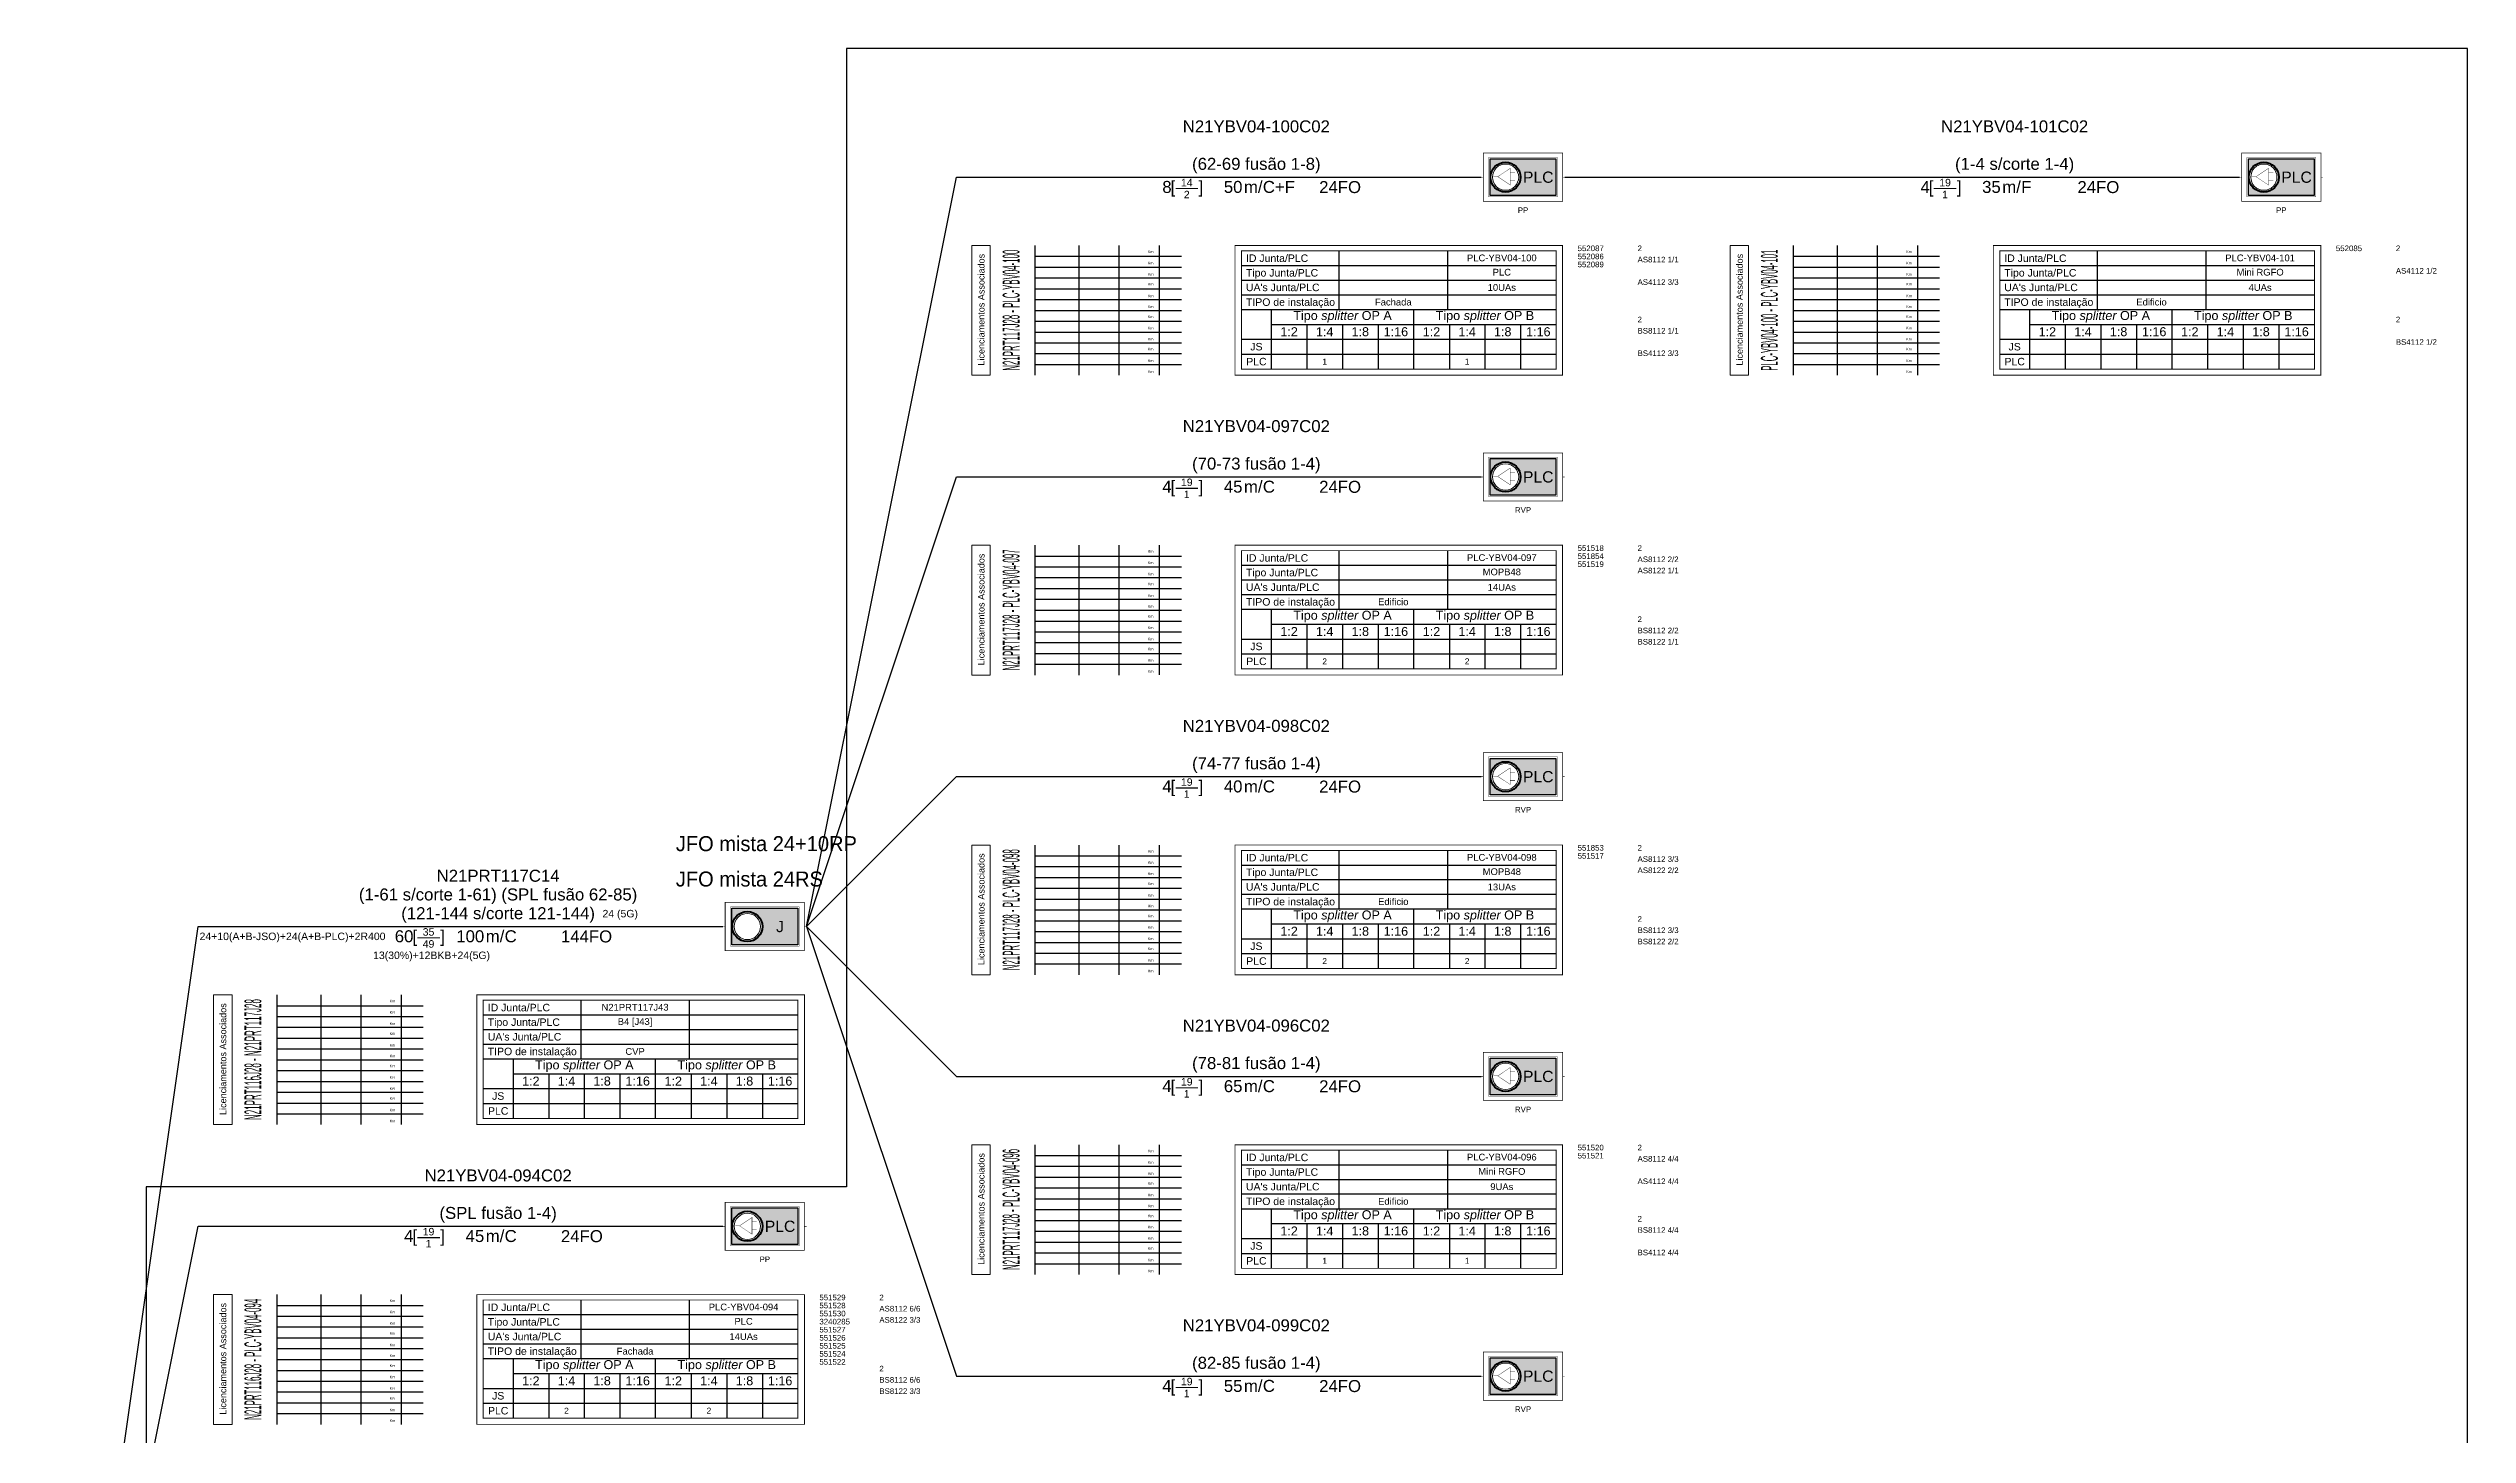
# Model space of a CAD drawing. Header units: metres. Extents: x 288 to 1034, y 827 to 7702.
# Drawn here: x 497 to 819.8, y 2372.7 to 2557.7 of the extents above; entities that cross this region are included whole.
import ezdxf
from ezdxf.enums import TextEntityAlignment as Align

# ---------------------------------------------------------------- set-up
doc = ezdxf.new("R2010")
doc.units = ezdxf.units.M
doc.header["$MEASUREMENT"] = 0
doc.set_wipeout_variables(frame=1)
for name, color, linetype in [('3-PROJ_FTTH_CABO', 7, 'Continuous'), ('3-PROJ_FTTH_JUNTA', 7, 'Continuous'), ('3-PROJ_FTTH_LICENCIAMENTOS', 7, 'Continuous'), ('3-PROJ_FTTH_PLC', 7, 'Continuous'), ('Ajusa STCE', 7, 'Continuous')]:
    doc.layers.add(name, color=color, linetype=linetype)
doc.styles.add('ARIAL', font='')
doc.styles.get('ARIAL').set_extended_font_data('Arial')

# ---------------------------------------------------------------- blocks, each defined once
blk = doc.blocks.new('*U9')
blk.add_hatch(color=31).paths.add_polyline_path([(9.97, -2.44), (1.18, -2.44), (1.18, 2.44), (9.97, 2.44)])
at = {"color": 7}
for points, const_width in [([(10.86, -3.21), (0.29, -3.21), (0.29, 3.21), (10.86, 3.21)], 0.0929), ([(10.17, -2.63), (0.99, -2.63), (0.99, 2.63), (10.17, 2.63)], 0.0465)]:
    blk.add_lwpolyline(points, close=True, dxfattribs=dict(at, const_width=const_width))
for points, const_width in [([(0.29, 0), (0, 0)], 0.0743), ([(11.15, 0), (10.86, 0)], 0.0743), ([(-40.78, -1.52), (-37.77, -1.52)], 0.15)]:
    blk.add_lwpolyline(points, dxfattribs=dict(at, const_width=const_width))
at = {"color": 31}
blk.add_lwpolyline([(9.97, -2.44), (1.18, -2.44), (1.18, 2.44), (9.97, 2.44)], close=True, dxfattribs=at)
at = {"color": 7, "ltscale": 0.001}
blk.add_lwpolyline([(10.86, -9.12, 0.12, 0.12, 0), (10.86, -9.12, 0.12, 0.12, 0), (-32.84, -9.12, 0.12, 0.12, 0), (-32.84, -26.43, 0.12, 0.12, 0), (10.86, -26.43, 0.12, 0.12, 0), (10.86, -26.43, 0.12, 0.12, 0), (10.86, -9.12, 0, 0, 0)], format="xyseb", dxfattribs=at)
at = {"color": 7, "ltscale": 0.001, "const_width": 0.12}
blk.add_lwpolyline([(10, -25.61), (10, -25.61), (-31.98, -25.61), (-31.98, -9.84), (10, -9.84), (10, -9.84)], close=True, dxfattribs=at)
at = {"color": 7}
for points in [[(-31.98, -11.79), (10, -11.79)], [(-18.98, -9.84), (-18.98, -17.65)], [(-4.49, -9.84), (-4.49, -17.65)], [(-31.98, -13.74), (10, -13.74)], [(-31.98, -15.69), (10, -15.69)], [(-31.98, -17.65), (10, -17.65)], [(-28, -17.65), (-28, -25.61)], [(-9, -25.61), (-9, -17.65)], [(-31.98, -21.63), (10, -21.63)], [(-28, -19.64), (10, -19.64)], [(-23.25, -19.64), (-23.25, -25.61)], [(-18.5, -19.64), (-18.5, -25.61)], [(-13.75, -19.64), (-13.75, -25.61)], [(-4.25, -19.64), (-4.25, -25.61)], [(0.5, -19.64), (0.5, -25.61)], [(5.25, -19.64), (5.25, -25.61)], [(-31.98, -23.62), (10, -23.62)], [(-31.98, -23.62), (-13.57, -23.62), (10, -23.62)]]:
    blk.add_lwpolyline(points, dxfattribs=at)
at = {"color": 7, "style": 'ARIAL'}
blk.add_text('[     ]  ', height=1.6, dxfattribs=at).set_placement((-35.85, -0.5), align=Align.TOP_RIGHT)
for s, p in [('Tipo Junta/PLC', (-31.38, -12.76)), ('ID Junta/PLC', (-31.38, -10.81)), ('TIPO de instalação', (-31.38, -16.67)), ("UA's Junta/PLC", (-31.38, -14.71))]:
    blk.add_text(s, height=1, dxfattribs=at).set_placement(p, align=Align.MIDDLE_LEFT)
for s, p in [('JS', (-29.99, -22.62)), ('PLC', (-29.99, -24.61))]:
    blk.add_text(s, height=1, dxfattribs=at).set_placement(p, align=Align.MIDDLE_CENTER)
at = {"insert": (-31.65, -0.5), "char_height": 1.6, "width": 2.8224, "attachment_point": 1, "style": 'ARIAL'}
blk.add_mtext('m/', dxfattribs=at)
at = {"color": 7, "ltscale": 0.001, "char_height": 1.2, "attachment_point": 5, "style": 'ARIAL'}
for s, insert, width in [('{\\C114;Tipo \\fArial|b0|i1|c0|p34;splitter\\fArial|b0|i0|c0|p34; OP A}', (-18.5, -18.64), 14.6912), ('{\\C10;Tipo \\fArial|b0|i1|c0|p34;splitter\\fArial|b0|i0|c0|p34; OP B}', (0.5, -18.64), 14.6912), ('{\\C114;1:2}', (-25.63, -20.63), 4.1115), ('{\\C114;1:4}', (-20.88, -20.63), 4.1115), ('{\\C114;1:8}', (-16.13, -20.63), 4.1115), ('{\\C114;1:16}', (-11.38, -20.63), 4.1115), ('{\\C10;1:2}', (-6.63, -20.63), 4.1115), ('{\\C10;1:4}', (-1.88, -20.63), 4.1115), ('{\\C10;1:8}', (2.87, -20.63), 4.1115), ('{\\C10;1:16}', (7.62, -20.63), 4.1115)]:
    blk.add_mtext(s, dxfattribs=dict(at, insert=insert, width=width))
at = {"color": 7, "style": 'ARIAL'}
for tag, p in [('ID_CABO', (-30, 5.5)), ('ID_CABO2', (-30, 3)), ('ID_CABO3', (-30, 0.5))]:
    blk.add_attdef(tag, text='', height=1.6, dxfattribs=at).set_placement(p, align=Align.BOTTOM_CENTER)
at = {"color": 7, "lineweight": 0, "style": 'ARIAL'}
blk.add_attdef('FO_ACTIVAS', text='', height=1.6, dxfattribs=at).set_placement((-41.3, -0.5), align=Align.TOP_RIGHT)
for tag, height, p in [('FO_RESERVA', 1, (-39.28, -2.32)), ('FO_MORTAS', 1, (-39.28, -0.72)), ('TIPO_PLC', 0.9, (2.75, -12.68)), ('PLC', 0.9, (2.75, -10.77)), ('UA_PLC', 0.9, (2.75, -14.72)), ('INSTALACAO', 0.9, (-11.73, -16.67)), ('NPOL_CVP', 0.9, (2.75, -16.66))]:
    blk.add_attdef(tag, text='', height=height, dxfattribs=at).set_placement(p, align=Align.MIDDLE_CENTER)
at = {"color": 7, "style": 'ARIAL'}
blk.add_attdef('METROS', text='', height=1.6, dxfattribs=at).set_placement((-31.85, -0.5), align=Align.TOP_RIGHT)
for tag, height, p in [('TIPO_INSTALACAO', 1.6, (-29.13, -0.5)), ('CAPACIDADE', 1.6, (-21.62, -0.52)), ('BID1', 0.75, (12.86, -9.12)), ('BID2', 0.75, (12.86, -10.2)), ('BID3', 0.75, (12.86, -11.27)), ('BID4', 0.75, (12.86, -12.35)), ('BID5', 0.75, (12.86, -13.42)), ('BID6', 0.75, (12.86, -14.5)), ('BID7', 0.75, (12.86, -15.57)), ('BID8', 0.75, (12.86, -16.65)), ('BID9', 0.75, (12.86, -17.73)), ('BID10', 0.75, (12.86, -18.8)), ('BID11', 0.75, (12.86, -19.88)), ('BID12', 0.75, (12.86, -20.95)), ('BID13', 0.75, (12.86, -22.03)), ('BID14', 0.75, (12.86, -23.11)), ('BID15', 0.75, (12.86, -24.18)), ('BID16', 0.75, (12.86, -25.26)), ('BID17', 0.75, (12.86, -26.33)), ('BID18', 0.75, (12.86, -27.41)), ('BID19', 0.75, (12.86, -28.49)), ('BID20', 0.75, (12.86, -29.56)), ('BID21', 0.75, (12.86, -30.64)), ('BID22', 0.75, (12.86, -31.71)), ('BID23', 0.75, (12.86, -32.79)), ('BID24', 0.75, (12.86, -33.86))]:
    blk.add_attdef(tag, text='', height=height, dxfattribs=at).set_placement(p, align=Align.TOP_LEFT)
at = {"color": 1, "lineweight": 0, "style": 'ARIAL'}
blk.add_attdef('ALOCAÇÃO_RDS', text='', height=0.8, dxfattribs=at).set_placement((-0.89, -4.35), align=Align.MIDDLE_RIGHT)
at = {"color": 7, "style": 'ARIAL'}
for tag, p in [('N_RAISER(X)', (5.58, -4.41)), ('F.B.(X)', (5.58, -5.81))]:
    blk.add_attdef(tag, text='', height=0.75, dxfattribs=at).set_placement(p, align=Align.MIDDLE_CENTER)
at = {"color": 1, "lineweight": 0, "style": 'ARIAL'}
blk.add_attdef('FO_RDS', text='', height=0.8, dxfattribs=at).set_placement((12.09, -4.35), align=Align.MIDDLE_LEFT)
at = {"color": 7, "lineweight": 0, "style": 'ARIAL'}
blk.add_attdef('MORADA', text='', height=0.75, dxfattribs=at).set_placement((10.86, -7.21), align=Align.MIDDLE_RIGHT)
at = {"color": 114, "style": 'ARIAL'}
for tag, p in [('FA_OPA', (20.86, -9.12)), ('A_SPL_1', (20.86, -10.62)), ('A_SPL_2', (20.86, -12.12)), ('A_SPL_3', (20.86, -13.62)), ('A_SPL_4', (20.86, -15.12)), ('A_SPL_5', (20.86, -16.62))]:
    blk.add_attdef(tag, text='', height=0.75, dxfattribs=at).set_placement(p, align=Align.TOP_LEFT)
at = {"color": 1, "style": 'ARIAL'}
for tag, p in [('FA_OPB', (20.86, -18.62)), ('B_SPL_1', (20.86, -20.12)), ('B_SPL_2', (20.86, -21.62)), ('B_SPL_3', (20.86, -23.12)), ('B_SPL_4', (20.86, -24.62)), ('B_SPL_5', (20.86, -26.12))]:
    blk.add_attdef(tag, text='', height=0.75, dxfattribs=at).set_placement(p, align=Align.TOP_LEFT)
at = {"color": 114, "style": 'ARIAL'}
for tag, p in [('(J)1:2_A', (-25.63, -22.62)), ('(J)1:4_A', (-20.88, -22.62)), ('(J)1:8_A', (-16.13, -22.62)), ('(J)1:16_A', (-11.38, -22.62)), ('(P)1:2_A', (-25.63, -24.61)), ('(P)1:4_A', (-20.88, -24.61)), ('(P)1:8_A', (-16.13, -24.61)), ('(P)1:16_A', (-11.38, -24.61))]:
    blk.add_attdef(tag, text='', height=0.8, dxfattribs=at).set_placement(p, align=Align.MIDDLE_CENTER)
at = {"color": 10, "style": 'ARIAL'}
for tag, p in [('(J)1:2_B', (-6.63, -22.62)), ('(J)1:4_B', (-1.88, -22.62)), ('(J)1:8_B', (2.87, -22.62)), ('(J)1:16_B', (7.62, -22.62)), ('(P)1:2_B', (-6.63, -24.61)), ('(P)1:4_B', (-1.88, -24.61)), ('(P)1:8_B', (2.87, -24.61)), ('(P)1:16_B', (7.62, -24.61))]:
    blk.add_attdef(tag, text='', height=0.8, dxfattribs=at).set_placement(p, align=Align.MIDDLE_CENTER)
at = {"color": 7, "lineweight": 0}
blk.add_wipeout([(3.7, -1.95), (3.43, -1.99), (3.09, -2), (2.79, -1.95), (2.57, -1.88), (2.34, -1.78), (2.03, -1.59), (1.77, -1.34), (1.58, -1.1), (1.47, -0.92), (1.35, -0.61), (1.28, -0.33), (1.25, 0), (1.3, 0.42), (1.38, 0.7), (1.51, 0.98), (1.63, 1.17), (1.83, 1.4), (1.98, 1.55), (2.18, 1.69), (2.4, 1.81), (2.69, 1.92), (2.92, 1.97), (3.27, 2), (3.51, 1.99), (3.73, 1.94), (3.98, 1.87), (4.15, 1.79), (4.31, 1.7), (4.51, 1.56), (4.66, 1.42), (4.79, 1.28), (4.96, 1.05), (5.05, 0.88), (5.15, 0.64), (5.21, 0.41), (5.25, 0.11), (5.23, -0.32), (5.19, -0.52), (5.11, -0.74), (4.96, -1.04), (4.78, -1.3), (4.57, -1.51), (4.25, -1.74), (3.96, -1.87)], dxfattribs=at)
at = {"color": 7, "const_width": 0.0465}
for points in [[(1.63, 0.06), (2.2, 0.06)], [(3.87, 0.62), (4.5, 0.62)], [(3.87, -0.49), (4.5, -0.49)]]:
    blk.add_lwpolyline(points, dxfattribs=at)
blk.add_lwpolyline([(2.2, 0.06), (3.87, -1.05), (3.87, 1.18)], close=True, dxfattribs=at)
at = {"color": 7, "lineweight": 40}
blk.add_circle((3.25, 0), 2, dxfattribs=at)
at = {"color": 7, "lineweight": 0}
blk.add_circle((3.25, 0), 1.75, dxfattribs=at)
blk.add_circle((3.25, 0), 1.75, dxfattribs=at)
at = {"color": 7, "style": 'ARIAL'}
blk.add_text('PLC', height=1.5, dxfattribs=at).set_placement((7.61, 0), align=Align.MIDDLE_CENTER)
blk = doc.blocks.new('*U6')
blk.add_hatch(color=31).paths.add_polyline_path([(9.97, -2.44), (1.18, -2.44), (1.18, 2.44), (9.97, 2.44)])
at = {"color": 7}
for points, const_width in [([(10.86, -3.21), (0.29, -3.21), (0.29, 3.21), (10.86, 3.21)], 0.0929), ([(10.17, -2.63), (0.99, -2.63), (0.99, 2.63), (10.17, 2.63)], 0.0465)]:
    blk.add_lwpolyline(points, close=True, dxfattribs=dict(at, const_width=const_width))
for points, const_width in [([(0.29, 0), (0, 0)], 0.0743), ([(11.15, 0), (10.86, 0)], 0.0743), ([(-40.78, -1.52), (-37.77, -1.52)], 0.15)]:
    blk.add_lwpolyline(points, dxfattribs=dict(at, const_width=const_width))
at = {"color": 31}
blk.add_lwpolyline([(9.97, -2.44), (1.18, -2.44), (1.18, 2.44), (9.97, 2.44)], close=True, dxfattribs=at)
at = {"color": 7, "ltscale": 0.001}
blk.add_lwpolyline([(10.86, -9.12, 0.12, 0.12, 0), (10.86, -9.12, 0.12, 0.12, 0), (-32.84, -9.12, 0.12, 0.12, 0), (-32.84, -26.43, 0.12, 0.12, 0), (10.86, -26.43, 0.12, 0.12, 0), (10.86, -26.43, 0.12, 0.12, 0), (10.86, -9.12, 0, 0, 0)], format="xyseb", dxfattribs=at)
at = {"color": 7, "ltscale": 0.001, "const_width": 0.12}
blk.add_lwpolyline([(10, -25.61), (10, -25.61), (-31.98, -25.61), (-31.98, -9.84), (10, -9.84), (10, -9.84)], close=True, dxfattribs=at)
at = {"color": 7}
for points in [[(-31.98, -11.79), (10, -11.79)], [(-18.98, -9.84), (-18.98, -17.65)], [(-4.49, -9.84), (-4.49, -17.65)], [(-31.98, -13.74), (10, -13.74)], [(-31.98, -15.69), (10, -15.69)], [(-31.98, -17.65), (10, -17.65)], [(-28, -17.65), (-28, -25.61)], [(-9, -25.61), (-9, -17.65)], [(-31.98, -21.63), (10, -21.63)], [(-28, -19.64), (10, -19.64)], [(-23.25, -19.64), (-23.25, -25.61)], [(-18.5, -19.64), (-18.5, -25.61)], [(-13.75, -19.64), (-13.75, -25.61)], [(-4.25, -19.64), (-4.25, -25.61)], [(0.5, -19.64), (0.5, -25.61)], [(5.25, -19.64), (5.25, -25.61)], [(-31.98, -23.62), (10, -23.62)], [(-31.98, -23.62), (-13.57, -23.62), (10, -23.62)]]:
    blk.add_lwpolyline(points, dxfattribs=at)
at = {"color": 7, "style": 'ARIAL'}
for s, height, p in [('J', 1.5, (7.61, 0)), ('JS', 1, (-29.99, -22.62)), ('PLC', 1, (-29.99, -24.61))]:
    blk.add_text(s, height=height, dxfattribs=at).set_placement(p, align=Align.MIDDLE_CENTER)
blk.add_text('[     ]  ', height=1.6, dxfattribs=at).set_placement((-35.85, -0.5), align=Align.TOP_RIGHT)
for s, p in [('Tipo Junta/PLC', (-31.38, -12.76)), ('ID Junta/PLC', (-31.38, -10.81)), ('TIPO de instalação', (-31.38, -16.67)), ("UA's Junta/PLC", (-31.38, -14.71))]:
    blk.add_text(s, height=1, dxfattribs=at).set_placement(p, align=Align.MIDDLE_LEFT)
at = {"insert": (-31.65, -0.5), "char_height": 1.6, "width": 2.8224, "attachment_point": 1, "style": 'ARIAL'}
blk.add_mtext('m/', dxfattribs=at)
at = {"color": 7, "ltscale": 0.001, "char_height": 1.2, "attachment_point": 5, "style": 'ARIAL'}
for s, insert, width in [('{\\C114;Tipo \\fArial|b0|i1|c0|p34;splitter\\fArial|b0|i0|c0|p34; OP A}', (-18.5, -18.64), 14.6912), ('{\\C10;Tipo \\fArial|b0|i1|c0|p34;splitter\\fArial|b0|i0|c0|p34; OP B}', (0.5, -18.64), 14.6912), ('{\\C114;1:2}', (-25.63, -20.63), 4.1115), ('{\\C114;1:4}', (-20.88, -20.63), 4.1115), ('{\\C114;1:8}', (-16.13, -20.63), 4.1115), ('{\\C114;1:16}', (-11.38, -20.63), 4.1115), ('{\\C10;1:2}', (-6.63, -20.63), 4.1115), ('{\\C10;1:4}', (-1.88, -20.63), 4.1115), ('{\\C10;1:8}', (2.87, -20.63), 4.1115), ('{\\C10;1:16}', (7.62, -20.63), 4.1115)]:
    blk.add_mtext(s, dxfattribs=dict(at, insert=insert, width=width))
at = {"color": 7, "style": 'ARIAL'}
for tag, p in [('ID_CABO', (-30, 5.5)), ('ID_CABO2', (-30, 3)), ('ID_CABO3', (-30, 0.5))]:
    blk.add_attdef(tag, text='', height=1.6, dxfattribs=at).set_placement(p, align=Align.BOTTOM_CENTER)
at = {"color": 7, "lineweight": 0, "style": 'ARIAL'}
blk.add_attdef('FO_ACTIVAS', text='', height=1.6, dxfattribs=at).set_placement((-41.3, -0.5), align=Align.TOP_RIGHT)
for tag, height, p in [('FO_RESERVA', 1, (-39.28, -2.32)), ('FO_MORTAS', 1, (-39.28, -0.72)), ('TIPO_JUNTA', 0.9, (-11.73, -12.68)), ('JUNTA', 0.9, (-11.73, -10.77)), ('INSTALACAO', 0.9, (-11.73, -16.67)), ('NPOL_CVP', 0.9, (2.75, -16.66))]:
    blk.add_attdef(tag, text='', height=height, dxfattribs=at).set_placement(p, align=Align.MIDDLE_CENTER)
at = {"color": 7, "style": 'ARIAL'}
blk.add_attdef('METROS', text='', height=1.6, dxfattribs=at).set_placement((-31.85, -0.5), align=Align.TOP_RIGHT)
for tag, p in [('TIPO_INSTALACAO', (-29.13, -0.5)), ('CAPACIDADE', (-21.62, -0.52))]:
    blk.add_attdef(tag, text='', height=1.6, dxfattribs=at).set_placement(p, align=Align.TOP_LEFT)
at = {"color": 4, "lineweight": 0, "style": 'ARIAL'}
blk.add_attdef('ALOCAÇÃO_RDP', text='', height=0.8, dxfattribs=at).set_placement((-0.91, -2.81), align=Align.MIDDLE_RIGHT)
blk.add_attdef('FO_RDP', text='', height=0.8, dxfattribs=at).set_placement((12.06, -2.81), align=Align.MIDDLE_LEFT)
at = {"color": 5, "lineweight": 0, "style": 'ARIAL'}
blk.add_attdef('FO_RTR+BKB', text='', height=0.8, dxfattribs=at).set_placement((12.07, -1.2), align=Align.MIDDLE_LEFT)
at = {"color": 1, "lineweight": 0, "style": 'ARIAL'}
blk.add_attdef('ALOCAÇÃO_RDS', text='', height=0.8, dxfattribs=at).set_placement((-0.89, -4.35), align=Align.MIDDLE_RIGHT)
blk.add_attdef('FO_RDS', text='', height=0.8, dxfattribs=at).set_placement((12.09, -4.35), align=Align.MIDDLE_LEFT)
at = {"color": 7, "lineweight": 0, "style": 'ARIAL'}
blk.add_attdef('MORADA', text='', height=0.75, dxfattribs=at).set_placement((10.86, -7.21), align=Align.MIDDLE_RIGHT)
at = {"color": 114, "style": 'ARIAL'}
for tag, p in [('(J)1:2_A', (-25.63, -22.62)), ('(J)1:4_A', (-20.88, -22.62)), ('(J)1:8_A', (-16.13, -22.62)), ('(J)1:16_A', (-11.38, -22.62)), ('(P)1:2_A', (-25.63, -24.61)), ('(P)1:4_A', (-20.88, -24.61)), ('(P)1:8_A', (-16.13, -24.61)), ('(P)1:16_A', (-11.38, -24.61))]:
    blk.add_attdef(tag, text='', height=0.8, dxfattribs=at).set_placement(p, align=Align.MIDDLE_CENTER)
at = {"color": 10, "style": 'ARIAL'}
for tag, p in [('(J)1:2_B', (-6.63, -22.62)), ('(J)1:4_B', (-1.88, -22.62)), ('(J)1:8_B', (2.87, -22.62)), ('(J)1:16_B', (7.62, -22.62)), ('(P)1:2_B', (-6.63, -24.61)), ('(P)1:4_B', (-1.88, -24.61)), ('(P)1:8_B', (2.87, -24.61)), ('(P)1:16_B', (7.62, -24.61))]:
    blk.add_attdef(tag, text='', height=0.8, dxfattribs=at).set_placement(p, align=Align.MIDDLE_CENTER)
at = {"color": 7, "lineweight": 0}
blk.add_wipeout([(3.7, -1.95), (3.43, -1.99), (3.09, -2), (2.79, -1.95), (2.57, -1.88), (2.34, -1.78), (2.03, -1.59), (1.77, -1.34), (1.58, -1.1), (1.47, -0.92), (1.35, -0.61), (1.28, -0.33), (1.25, 0), (1.3, 0.42), (1.38, 0.7), (1.51, 0.98), (1.63, 1.17), (1.83, 1.4), (1.98, 1.55), (2.18, 1.69), (2.4, 1.81), (2.69, 1.92), (2.92, 1.97), (3.27, 2), (3.51, 1.99), (3.73, 1.94), (3.98, 1.87), (4.15, 1.79), (4.31, 1.7), (4.51, 1.56), (4.66, 1.42), (4.79, 1.28), (4.96, 1.05), (5.05, 0.88), (5.15, 0.64), (5.21, 0.41), (5.25, 0.11), (5.23, -0.32), (5.19, -0.52), (5.11, -0.74), (4.96, -1.04), (4.78, -1.3), (4.57, -1.51), (4.25, -1.74), (3.96, -1.87)], dxfattribs=at)
at = {"color": 7, "lineweight": 40}
blk.add_circle((3.25, 0), 2, dxfattribs=at)
at = {"color": 7, "lineweight": 0}
blk.add_circle((3.25, 0), 1.75, dxfattribs=at)
blk.add_circle((3.25, 0), 1.75, dxfattribs=at)
blk = doc.blocks.new('Troço Sinoptico')
at = {"color": 7, "lineweight": 0, "style": 'ARIAL'}
for tag, p in [('D1', (-16.57, -9.75)), ('T1', (-10.78, -9.77)), ('E1', (-1.22, -9.77)), ('D2', (-16.57, -11.26))]:
    blk.add_attdef(tag, text='', height=0.631, dxfattribs=at).set_placement(p, align=Align.MIDDLE_CENTER)
blk.add_attdef('XXX1', text='', height=0.631, dxfattribs=at).set_placement((-4.58, -9.81), align=Align.MIDDLE_RIGHT)
at = {"color": 7}
blk.add_wipeout([(-27.96, -26.44), (-27.96, -9.12), (0, -9.12), (0, -26.43)], dxfattribs=at)
at = {"color": 7, "lineweight": 0}
blk.add_lwpolyline([(-27.96, -26.44), (-25.49, -26.44), (-25.49, -9.12), (-27.96, -9.12)], close=True, dxfattribs=at)
at = {"color": 7}
for points in [[(-19.54, -9.12), (-19.54, -26.44)], [(-13.66, -9.12), (-13.66, -17.78)], [(-8.33, -9.12), (-8.33, -17.78)], [(-2.94, -9.12), (-2.94, -17.77)], [(-19.54, -10.56), (0, -10.56)], [(-19.54, -12), (0, -12)], [(-19.54, -13.44), (0, -13.44)], [(-19.54, -14.89), (0, -14.89)], [(-19.54, -16.33), (0, -16.33)], [(-19.54, -17.77), (0, -17.77)], [(-19.54, -19.23), (0, -19.23)], [(-13.66, -17.78), (-13.66, -26.44)], [(-8.33, -17.78), (-8.33, -26.44)], [(-2.94, -17.78), (-2.94, -26.43)], [(-19.54, -20.67), (0, -20.67)], [(-19.54, -22.11), (0, -22.11)], [(-19.54, -23.55), (0, -23.55)], [(-19.54, -24.99), (0, -24.99)]]:
    blk.add_lwpolyline(points, dxfattribs=at)
at = {"color": 7, "lineweight": 0, "true_color": 0xffffff, "insert": (-26.69, -17.69), "char_height": 0.865, "width": 17.7947, "attachment_point": 5, "rotation": 90, "style": 'ARIAL'}
blk.add_mtext('Licenciamentos Associados', dxfattribs=at)
at = {"color": 7, "lineweight": 0, "char_height": 0.355, "width": 6.2282, "attachment_point": 2, "style": 'ARIAL'}
for insert in [(-4.1, -11.28), (-4.09, -9.77), (-4.09, -12.78), (-4.09, -14.1), (-4.09, -15.66), (-4.1, -18.43), (-4.09, -17.1), (-4.1, -19.94), (-4.1, -21.44), (-4.1, -22.77), (-4.09, -24.32), (-4.09, -25.77)]:
    blk.add_mtext('Km', dxfattribs=dict(at, insert=insert))
at = {"color": 7, "lineweight": 0, "style": 'ARIAL', "width": 0.580821}
blk.add_attdef('ORIGEM-DESTINO', text='', height=2.25, rotation=90, dxfattribs=at).set_placement((-21.59, -25.83), (-21.59, -9.68), align=Align.FIT)
at = {"color": 7, "lineweight": 0, "style": 'ARIAL'}
for tag, p in [('D3', (-16.57, -12.76)), ('T2', (-10.78, -11.28)), ('T3', (-10.78, -12.77)), ('E2', (-1.22, -11.3)), ('E3', (-1.22, -12.78)), ('D4', (-16.57, -14.09)), ('D5', (-16.57, -15.64)), ('T4', (-10.78, -14.1)), ('T5', (-10.78, -15.65)), ('E4', (-1.22, -14.1)), ('E5', (-1.22, -15.65)), ('D6', (-16.57, -17.08)), ('D7', (-16.57, -18.42)), ('T6', (-10.78, -17.09)), ('T7', (-10.78, -18.43)), ('E7', (-1.22, -18.43)), ('E6', (-1.22, -17.09)), ('D10', (-16.57, -22.75)), ('D8', (-16.57, -19.93)), ('D9', (-16.57, -21.42)), ('T10', (-10.78, -22.77)), ('T8', (-10.79, -19.94)), ('T9', (-10.79, -21.44)), ('E10', (-1.22, -22.77)), ('E8', (-1.22, -19.97)), ('E9', (-1.22, -21.45)), ('D11', (-16.57, -24.3)), ('D12', (-16.57, -25.74)), ('T12', (-10.79, -25.76)), ('T11', (-10.79, -24.31)), ('E11', (-1.22, -24.31)), ('E12', (-1.22, -25.76))]:
    blk.add_attdef(tag, text='', height=0.631, dxfattribs=at).set_placement(p, align=Align.MIDDLE_CENTER)
for tag, p in [('XXX2', (-4.59, -11.32)), ('XXX3', (-4.58, -12.81)), ('XXX4', (-4.59, -14.14)), ('XXX5', (-4.58, -15.69)), ('XXX7', (-4.59, -18.47)), ('XXX6', (-4.58, -17.13)), ('XXX10', (-4.59, -22.81)), ('XXX8', (-4.59, -19.98)), ('XXX9', (-4.59, -21.48)), ('XXX11', (-4.58, -24.35)), ('XXX12', (-4.58, -25.8))]:
    blk.add_attdef(tag, text='', height=0.631, dxfattribs=at).set_placement(p, align=Align.MIDDLE_RIGHT)
at = {"color": 7, "lineweight": 0, "style": 'ARIAL', "flags": 1}
blk.add_attdef('ID', text='', height=0.631, dxfattribs=at).set_placement((-13.98, -27.67), align=Align.MIDDLE_CENTER)
at = {"layer": 'Defpoints', "flags": 1}
for tag, p in [('TROCO', (-28.25, -8.29)), ('GAMA', (-13.98, -8.55))]:
    blk.add_attdef(tag, p, '', height=2.16, dxfattribs=at)

msp = doc.modelspace()

# ---------------------------------------------------------------- linework, layer by layer
at = {"layer": '3-PROJ_FTTH_CABO'}
for points in [[(618.18, 2540.51), (688.18, 2540.51)], [(719.34, 2540.51), (789.34, 2540.51)], [(618.18, 2500.51), (688.18, 2500.51)], [(618.18, 2460.51), (688.18, 2460.51)], [(497.03, 2300.51), (517.03, 2440.51)], [(517.03, 2440.51), (587.03, 2440.51)], [(618.18, 2420.51), (688.18, 2420.51)], [(497.03, 2300.51), (517.03, 2400.51)], [(517.03, 2400.51), (587.03, 2400.51)], [(618.18, 2380.51), (688.18, 2380.51)]]:
    msp.add_lwpolyline(points, dxfattribs=at)

# ---------------------------------------------------------------- texts
at = {"layer": 'Ajusa STCE', "color": 4, "lineweight": 30, "insert": (580.74, 2452.57), "char_height": 2, "width": 33.8863, "attachment_point": 1}
msp.add_mtext('\\pxt0;JFO mista 24+10RP', dxfattribs=at)

# ---------------------------------------------------------------- next in the draw order: block references
at = {"layer": '3-PROJ_FTTH_JUNTA'}
msp.add_blockref('*U6', (587.03, 2440.51), dxfattribs=at).add_auto_attribs({'JUNTA': 'N21PRT117J43', 'TIPO_JUNTA': 'B4 [J43]', 'INSTALACAO': 'CVP', 'ID_CABO': 'N21PRT117C14', 'ID_CABO2': '(1-61 s/corte 1-61) (SPL fusão 62-85)', 'ID_CABO3': '(121-144 s/corte 121-144)', 'FO_ACTIVAS': '60', 'FO_MORTAS': '35', 'FO_RESERVA': '49', 'METROS': '100', 'TIPO_INSTALACAO': 'C', 'CAPACIDADE': '144FO'})
at = {"layer": '3-PROJ_FTTH_PLC'}
for p, values in [((688.18, 2540.51), {'PLC': 'PLC-YBV04-100', 'TIPO_PLC': 'PLC', 'UA_PLC': '10UAs', 'INSTALACAO': 'Fachada', '(P)1:4_A': '1', '(P)1:4_B': '1', 'BID1': '552087', 'BID2': '552086', 'BID3': '552089', 'FA_OPA': '2', 'A_SPL_1': 'AS8112 1/1', 'A_SPL_3': 'AS4112 3/3', 'FA_OPB': '2', 'B_SPL_1': 'BS8112 1/1', 'B_SPL_3': 'BS4112 3/3', 'N_RAISER(X)': 'PP', 'ID_CABO': 'N21YBV04-100C02', 'ID_CABO3': '(62-69 fusão 1-8)', 'FO_ACTIVAS': '8', 'FO_MORTAS': '14', 'FO_RESERVA': '2', 'METROS': '50', 'TIPO_INSTALACAO': 'C+F', 'CAPACIDADE': '24FO'}), ((789.34, 2540.51), {'PLC': 'PLC-YBV04-101', 'TIPO_PLC': 'Mini RGFO', 'UA_PLC': '4UAs', 'INSTALACAO': 'Edificio', 'BID1': '552085', 'FA_OPA': '2', 'A_SPL_2': 'AS4112 1/2', 'FA_OPB': '2', 'B_SPL_2': 'BS4112 1/2', 'N_RAISER(X)': 'PP', 'ID_CABO': 'N21YBV04-101C02', 'ID_CABO3': '(1-4 s/corte 1-4)', 'FO_ACTIVAS': '4', 'FO_MORTAS': '19', 'FO_RESERVA': '1', 'METROS': '35', 'TIPO_INSTALACAO': 'F', 'CAPACIDADE': '24FO'}), ((688.18, 2500.51), {'PLC': 'PLC-YBV04-097', 'TIPO_PLC': 'MOPB48', 'UA_PLC': '14UAs', 'INSTALACAO': 'Edificio', '(P)1:4_A': '2', '(P)1:4_B': '2', 'BID1': '551518', 'BID2': '551854', 'BID3': '551519', 'FA_OPA': '2', 'A_SPL_1': 'AS8112 2/2', 'A_SPL_2': 'AS8122 1/1', 'FA_OPB': '2', 'B_SPL_1': 'BS8112 2/2', 'B_SPL_2': 'BS8122 1/1', 'N_RAISER(X)': 'RVP', 'ID_CABO': 'N21YBV04-097C02', 'ID_CABO3': '(70-73 fusão 1-4)', 'FO_ACTIVAS': '4', 'FO_MORTAS': '19', 'FO_RESERVA': '1', 'METROS': '45', 'TIPO_INSTALACAO': 'C', 'CAPACIDADE': '24FO'}), ((688.18, 2460.51), {'PLC': 'PLC-YBV04-098', 'TIPO_PLC': 'MOPB48', 'UA_PLC': '13UAs', 'INSTALACAO': 'Edificio', '(P)1:4_A': '2', '(P)1:4_B': '2', 'BID1': '551853', 'BID2': '551517', 'FA_OPA': '2', 'A_SPL_1': 'AS8112 3/3', 'A_SPL_2': 'AS8122 2/2', 'FA_OPB': '2', 'B_SPL_1': 'BS8112 3/3', 'B_SPL_2': 'BS8122 2/2', 'N_RAISER(X)': 'RVP', 'ID_CABO': 'N21YBV04-098C02', 'ID_CABO3': '(74-77 fusão 1-4)', 'FO_ACTIVAS': '4', 'FO_MORTAS': '19', 'FO_RESERVA': '1', 'METROS': '40', 'TIPO_INSTALACAO': 'C', 'CAPACIDADE': '24FO'}), ((688.18, 2420.51), {'PLC': 'PLC-YBV04-096', 'TIPO_PLC': 'Mini RGFO', 'UA_PLC': '9UAs', 'INSTALACAO': 'Edificio', '(P)1:4_A': '1', '(P)1:4_B': '1', 'BID1': '551520', 'BID2': '551521', 'FA_OPA': '2', 'A_SPL_1': 'AS8112 4/4', 'A_SPL_3': 'AS4112 4/4', 'FA_OPB': '2', 'B_SPL_1': 'BS8112 4/4', 'B_SPL_3': 'BS4112 4/4', 'N_RAISER(X)': 'RVP', 'ID_CABO': 'N21YBV04-096C02', 'ID_CABO3': '(78-81 fusão 1-4)', 'FO_ACTIVAS': '4', 'FO_MORTAS': '19', 'FO_RESERVA': '1', 'METROS': '65', 'TIPO_INSTALACAO': 'C', 'CAPACIDADE': '24FO'}), ((587.03, 2400.51), {'PLC': 'PLC-YBV04-094', 'TIPO_PLC': 'PLC', 'UA_PLC': '14UAs', 'INSTALACAO': 'Fachada', '(P)1:4_A': '2', '(P)1:4_B': '2', 'BID1': '551529', 'BID2': '551528', 'BID3': '551530', 'BID4': '3240285', 'BID5': '551527', 'BID6': '551526', 'BID7': '551525', 'BID8': '551524', 'BID9': '551522', 'FA_OPA': '2', 'A_SPL_1': 'AS8112 6/6', 'A_SPL_2': 'AS8122 3/3', 'FA_OPB': '2', 'B_SPL_1': 'BS8112 6/6', 'B_SPL_2': 'BS8122 3/3', 'N_RAISER(X)': 'PP', 'ID_CABO': 'N21YBV04-094C02', 'ID_CABO3': '(SPL fusão 1-4)', 'FO_ACTIVAS': '4', 'FO_MORTAS': '19', 'FO_RESERVA': '1', 'METROS': '45', 'TIPO_INSTALACAO': 'C', 'CAPACIDADE': '24FO'}), ((688.18, 2380.51), {'PLC': 'PLC-YBV04-099', 'TIPO_PLC': 'Mini RGFO', 'UA_PLC': '9UAs', 'INSTALACAO': 'Edificio', '(P)1:4_A': '1', '(P)1:4_B': '1', 'BID1': '551516', 'BID2': '551515', 'FA_OPA': '2', 'A_SPL_1': 'AS8112 5/5', 'A_SPL_3': 'AS4122 1/1', 'FA_OPB': '2', 'B_SPL_1': 'BS8112 5/5', 'B_SPL_3': 'BS4122 1/1', 'N_RAISER(X)': 'RVP', 'ID_CABO': 'N21YBV04-099C02', 'ID_CABO3': '(82-85 fusão 1-4)', 'FO_ACTIVAS': '4', 'FO_MORTAS': '19', 'FO_RESERVA': '1', 'METROS': '55', 'TIPO_INSTALACAO': 'C', 'CAPACIDADE': '24FO'})]:
    msp.add_blockref('*U9', p, dxfattribs=at).add_auto_attribs(values)

# ---------------------------------------------------------------- next in the draw order: linework, layer by layer
at = {"layer": '3-PROJ_FTTH_CABO'}
for points in [[(598.18, 2440.51), (618.18, 2540.51)], [(699.34, 2540.51), (719.34, 2540.51)], [(598.18, 2440.51), (618.18, 2500.51)], [(598.18, 2440.51), (618.18, 2460.51)], [(598.18, 2440.51), (618.18, 2420.51)], [(598.18, 2440.51), (618.18, 2380.51)]]:
    msp.add_lwpolyline(points, dxfattribs=at)

# ---------------------------------------------------------------- next in the draw order: block references
at = {"layer": '3-PROJ_FTTH_LICENCIAMENTOS'}
ref = msp.add_blockref('Troço Sinoptico', (648.18, 2540.51), dxfattribs=at)
ref.add_attrib('ORIGEM-DESTINO', 'N21PRT117J28 - PLC-YBV04-100', dxfattribs={"layer": '0', "color": 7, "lineweight": 0, "height": 2.2526, "rotation": 90, "style": 'ARIAL', "width": 0.333226}).set_placement((626.59, 2514.68), (626.59, 2530.83), align=Align.FIT)
ref = msp.add_blockref('Troço Sinoptico', (749.34, 2540.51), dxfattribs=at)
ref.add_attrib('ORIGEM-DESTINO', 'PLC-YBV04-100 - PLC-YBV04-101', dxfattribs={"layer": '0', "color": 7, "lineweight": 0, "height": 2.2526, "rotation": 90, "style": 'ARIAL', "width": 0.32732}).set_placement((727.75, 2514.68), (727.75, 2530.83), align=Align.FIT)
ref = msp.add_blockref('Troço Sinoptico', (648.18, 2500.51), dxfattribs=at)
ref.add_attrib('ORIGEM-DESTINO', 'N21PRT117J28 - PLC-YBV04-097', dxfattribs={"layer": '0', "color": 7, "lineweight": 0, "height": 2.2526, "rotation": 90, "style": 'ARIAL', "width": 0.333226}).set_placement((626.59, 2474.68), (626.59, 2490.83), align=Align.FIT)
ref = msp.add_blockref('Troço Sinoptico', (648.18, 2460.51), dxfattribs=at)
ref.add_attrib('ORIGEM-DESTINO', 'N21PRT117J28 - PLC-YBV04-098', dxfattribs={"layer": '0', "color": 7, "lineweight": 0, "height": 2.2526, "rotation": 90, "style": 'ARIAL', "width": 0.333226}).set_placement((626.59, 2434.68), (626.59, 2450.83), align=Align.FIT)
ref = msp.add_blockref('Troço Sinoptico', (547.03, 2440.51), dxfattribs=at)
ref.add_attrib('ORIGEM-DESTINO', 'N21PRT116J28 - N21PRT117J28', dxfattribs={"layer": '0', "color": 7, "lineweight": 0, "height": 2.2526, "rotation": 90, "style": 'ARIAL', "width": 0.33935}).set_placement((525.44, 2414.68), (525.44, 2430.83), align=Align.FIT)
ref = msp.add_blockref('Troço Sinoptico', (648.18, 2420.51), dxfattribs=at)
ref.add_attrib('ORIGEM-DESTINO', 'N21PRT117J28 - PLC-YBV04-096', dxfattribs={"layer": '0', "color": 7, "lineweight": 0, "height": 2.2526, "rotation": 90, "style": 'ARIAL', "width": 0.333226}).set_placement((626.59, 2394.68), (626.59, 2410.83), align=Align.FIT)
ref = msp.add_blockref('Troço Sinoptico', (547.03, 2400.51), dxfattribs=at)
ref.add_attrib('ORIGEM-DESTINO', 'N21PRT116J28 - PLC-YBV04-094', dxfattribs={"layer": '0', "color": 7, "lineweight": 0, "height": 2.2526, "rotation": 90, "style": 'ARIAL', "width": 0.333226}).set_placement((525.44, 2374.68), (525.44, 2390.83), align=Align.FIT)

# ---------------------------------------------------------------- next in the draw order: texts
at = {"layer": 'Ajusa STCE', "color": 4, "lineweight": 30, "insert": (580.74, 2447.85), "char_height": 2, "width": 29.5478, "attachment_point": 1}
msp.add_mtext('\\pxt0;JFO mista 24RS', dxfattribs=at)
at = {"layer": 'Ajusa STCE', "color": 3, "lineweight": 30, "char_height": 1, "width": 29.5478, "attachment_point": 1}
for s, insert in [('\\pxt0;{\\fArial|b0|i0|c0|p34;24 (5G)}', (570.95, 2442.73)), ('\\pxt0;{\\fArial|b0|i0|c0|p34;24+10(A+B-JSO)+24(A+B-PLC)+2R400}', (517.2, 2439.7)), ('\\pxt0;{\\fArial|b0|i0|c0|p34;13(30%)+12BKB+24(5G)}', (540.35, 2437.17))]:
    msp.add_mtext(s, dxfattribs=dict(at, insert=insert))

# ---------------------------------------------------------------- next in the draw order: linework, layer by layer
at = {"color": 4}
msp.add_lwpolyline([(510.06, 2405.76), (510.06, 2170.1), (819.77, 2170.1), (819.77, 2557.7), (603.52, 2557.7), (603.52, 2557.7), (603.52, 2405.76), (510.06, 2405.76), (510.06, 2405.76), (510.06, 2405.76), (510.06, 2405.76)], dxfattribs=at)

doc.saveas('drawing.dxf')
